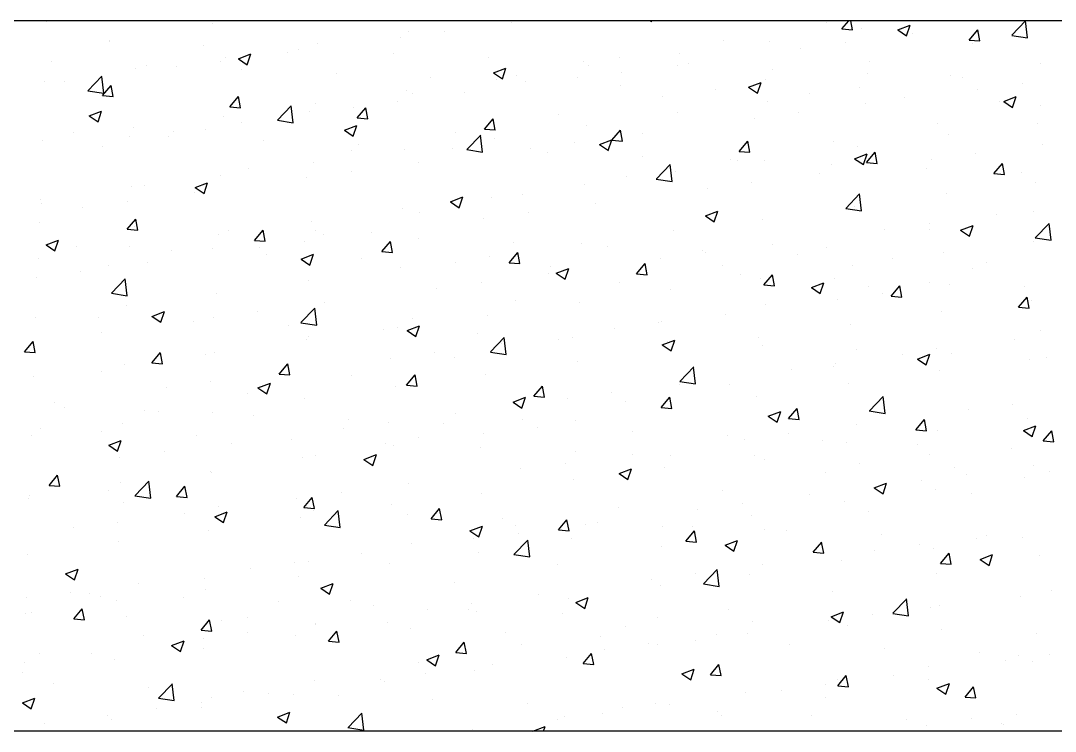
# Model space of a CAD drawing. Header units: millimetres. Extents: x 331487 to 517269, y 198509 to 399936.
# Drawn here: x 444049 to 444632, y 339696 to 340096 of the extents above; entities that cross this region are included whole.
import ezdxf

# ---------------------------------------------------------------- set-up
doc = ezdxf.new("R2010")
doc.units = ezdxf.units.MM
doc.header["$MEASUREMENT"] = 0
doc.layers.add('COLUMN', color=6, linetype='Continuous')

msp = doc.modelspace()

# ---------------------------------------------------------------- linework, layer by layer
at = {"layer": 'COLUMN'}
for p, q in [((448979.83, 340095.96), (420204.35, 340095.96)), ((448984.26, 339695.96), (420604.35, 339695.96))]:
    msp.add_line(p, q, dxfattribs=at)
at = {"layer": 'COLUMN', "color": 2, "linetype": 'Continuous'}
for p, q in [((444064.1, 340095.24), (444064.1, 340095.24)), ((444157.74, 340094.63), (444157.74, 340094.63)), ((444326.05, 340094.84), (444326.05, 340094.84)), ((444404.08, 340095.96), (444404.82, 340095.46)), ((444404.81, 340095.46), (444404.98, 340095.96)), ((444503.52, 340095.02), (444503.52, 340095.02)), ((444512.06, 340091.36), (444515.92, 340095.96)), ((444518.04, 340090.83), (444517.09, 340095.96)), ((444543.56, 340090.81), (444550.56, 340093.49)), ((444548.53, 340087.45), (444550.55, 340093.49)), ((444607.73, 340087.74), (444615.52, 340095.86)), ((444616.59, 340086.32), (444615.48, 340095.82)), ((444268.02, 340089.93), (444268.02, 340089.93)), ((444288.17, 340089.85), (444288.17, 340089.85)), ((444512.06, 340091.36), (444518.04, 340090.83)), ((444523.05, 340091.48), (444523.05, 340091.48)), ((444543.56, 340090.81), (444548.53, 340087.45)), ((444551.86, 340088.59), (444551.86, 340088.59)), ((444583.79, 340085.08), (444588.61, 340090.83)), ((444589.76, 340084.55), (444588.61, 340090.82)), ((444607.69, 340087.7), (444616.59, 340086.32)), ((444099.31, 340084.09), (444099.31, 340084.09)), ((444099.42, 340084.61), (444099.42, 340084.61)), ((444152.69, 340081.84), (444152.69, 340081.84)), ((444216.68, 340082.89), (444216.68, 340082.89)), ((444263.14, 340086.55), (444263.14, 340086.55)), ((444445.2, 340085.01), (444445.2, 340085.01)), ((444471.11, 340083.99), (444471.11, 340083.99)), ((444513.99, 340083.6), (444513.99, 340083.6)), ((444583.79, 340085.08), (444589.76, 340084.56)), ((444585.8, 340083.08), (444585.8, 340083.08)), ((444172.11, 340074.57), (444179.11, 340077.26)), ((444177.08, 340071.21), (444179.11, 340077.26)), ((444199.98, 340078.24), (444199.98, 340078.24)), ((444206.07, 340079.58), (444206.07, 340079.58)), ((444259.45, 340077.33), (444259.45, 340077.33)), ((444420.6, 340077.58), (444420.6, 340077.58)), ((444488.96, 340080.31), (444488.96, 340080.31)), ((444067.01, 340072.92), (444067.01, 340072.92)), ((444120.39, 340070.66), (444120.39, 340070.66)), ((444137.08, 340069.96), (444137.08, 340069.96)), ((444162.11, 340073.25), (444162.11, 340073.25)), ((444164.74, 340075.39), (444164.74, 340075.39)), ((444172.11, 340074.57), (444177.08, 340071.21)), ((444312.84, 340075.07), (444312.84, 340075.07)), ((444366.22, 340072.82), (444366.22, 340072.82)), ((444369.25, 340070.54), (444369.25, 340070.54)), ((444386.88, 340075), (444386.88, 340075)), ((444419.6, 340070.56), (444419.6, 340070.56)), ((444425.8, 340071.99), (444425.8, 340071.99)), ((444527.48, 340073.07), (444527.48, 340073.07)), ((444623.68, 340071.64), (444623.68, 340071.64)), ((444087.37, 340056.53), (444095.16, 340064.65)), ((444096.22, 340055.12), (444095.12, 340064.61)), ((444114.23, 340068.99), (444114.23, 340068.99)), ((444173.77, 340068.4), (444173.77, 340068.4)), ((444227.16, 340066.15), (444227.16, 340066.15)), ((444280.54, 340063.89), (444280.54, 340063.89)), ((444315.82, 340066.56), (444322.82, 340069.25)), ((444315.82, 340066.56), (444320.8, 340063.21)), ((444320.79, 340063.2), (444322.82, 340069.25)), ((444328.57, 340064.99), (444328.57, 340064.99)), ((444387.93, 340067), (444387.93, 340067)), ((444472.98, 340068.3), (444472.98, 340068.3)), ((444526.36, 340066.05), (444526.36, 340066.05)), ((444573.17, 340065.23), (444573.17, 340065.23)), ((444579.75, 340063.79), (444579.75, 340063.79)), ((444062.88, 340061.95), (444062.88, 340061.95)), ((444073.92, 340061.64), (444073.92, 340061.64)), ((444095.58, 340053.79), (444100.4, 340059.53)), ((444101.56, 340053.26), (444100.4, 340059.53)), ((444317.31, 340063.05), (444317.31, 340063.05)), ((444333.92, 340061.64), (444333.92, 340061.64)), ((444362.9, 340063.71), (444362.9, 340063.71)), ((444387.3, 340059.38), (444387.3, 340059.38)), ((444459.53, 340058.55), (444466.54, 340061.24)), ((444459.53, 340058.55), (444464.51, 340055.2)), ((444464.5, 340055.2), (444466.53, 340061.24)), ((444469.16, 340063.05), (444469.16, 340063.05)), ((444521.83, 340058.19), (444521.83, 340058.19)), ((444613.75, 340060.76), (444613.75, 340060.76)), ((444087.33, 340056.49), (444096.22, 340055.12)), ((444095.58, 340053.79), (444101.56, 340053.27)), ((444167.31, 340047.51), (444172.13, 340053.26)), ((444173.28, 340046.99), (444172.12, 340053.25)), ((444266.8, 340056.64), (444266.8, 340056.64)), ((444270.25, 340054.98), (444270.25, 340054.98)), ((444299.74, 340055.39), (444299.74, 340055.39)), ((444410.85, 340053.04), (444410.85, 340053.04)), ((444440.68, 340057.13), (444440.68, 340057.13)), ((444494.07, 340054.87), (444494.07, 340054.87)), ((444547.45, 340052.62), (444547.45, 340052.62)), ((444588.71, 340057.46), (444588.71, 340057.46)), ((444603.25, 340050.54), (444610.25, 340053.23)), ((444608.22, 340047.19), (444610.25, 340053.23)), ((444167.31, 340047.51), (444173.28, 340046.99)), ((444194.09, 340039.98), (444201.88, 340048.1)), ((444202.95, 340038.56), (444201.84, 340048.06)), ((444215.46, 340049.6), (444215.46, 340049.6)), ((444236.83, 340047.11), (444236.83, 340047.11)), ((444239.03, 340041.24), (444243.85, 340046.98)), ((444245.01, 340040.71), (444243.85, 340046.98)), ((444261.87, 340050.41), (444261.87, 340050.41)), ((444469.89, 340050.7), (444469.89, 340050.7)), ((444525.56, 340049.15), (444525.56, 340049.15)), ((444600.83, 340050.36), (444600.83, 340050.36)), ((444603.25, 340050.54), (444608.22, 340047.19)), ((444623.99, 340048.08), (444623.99, 340048.08)), ((444088.09, 340042.32), (444095.09, 340045)), ((444088.09, 340042.32), (444093.06, 340038.96)), ((444093.06, 340038.96), (444095.08, 340045)), ((444163.52, 340042.1), (444163.52, 340042.1)), ((444211.93, 340044.97), (444211.93, 340044.97)), ((444239.03, 340041.24), (444245.01, 340040.72)), ((444310.76, 340034.96), (444315.58, 340040.71)), ((444316.73, 340034.43), (444315.58, 340040.7)), ((444352.53, 340043.03), (444352.53, 340043.03)), ((444419.38, 340044.29), (444419.38, 340044.29)), ((444462.65, 340040.86), (444462.65, 340040.86)), ((444487.68, 340044.16), (444487.68, 340044.16)), ((444113.01, 340035.7), (444113.01, 340035.7)), ((444153.61, 340034.96), (444153.61, 340034.96)), ((444173.68, 340038.8), (444173.68, 340038.8)), ((444194.05, 340039.94), (444202.95, 340038.56)), ((444231.8, 340034.31), (444238.8, 340037)), ((444236.77, 340030.95), (444238.8, 340036.99)), ((444310.76, 340034.96), (444316.74, 340034.44)), ((444368.04, 340037.25), (444368.04, 340037.25)), ((444565.67, 340038.07), (444565.67, 340038.07)), ((444622.47, 340038.35), (444622.47, 340038.35)), ((444079.41, 340033.26), (444079.41, 340033.26)), ((444110.77, 340030.52), (444110.77, 340030.52)), ((444132.79, 340031.01), (444132.79, 340031.01)), ((444135.8, 340033.81), (444135.8, 340033.81)), ((444231.8, 340034.31), (444236.77, 340030.95)), ((444294.21, 340033.02), (444294.21, 340033.02)), ((444300.81, 340023.43), (444308.6, 340031.55)), ((444309.67, 340022.01), (444308.57, 340031.51)), ((444316.1, 340029.76), (444316.1, 340029.76)), ((444375.51, 340026.3), (444382.51, 340028.99)), ((444380.48, 340022.94), (444382.51, 340028.99)), ((444382.48, 340028.69), (444387.31, 340034.43)), ((444388.46, 340028.16), (444387.3, 340034.43)), ((444399.5, 340032.55), (444399.5, 340032.55)), ((444571.96, 340031.95), (444571.96, 340031.95)), ((444061.67, 340028.66), (444061.67, 340028.66)), ((444095.29, 340024.95), (444095.29, 340024.95)), ((444186.18, 340028.75), (444186.18, 340028.75)), ((444235.89, 340023.01), (444235.89, 340023.01)), ((444239.56, 340026.5), (444239.56, 340026.5)), ((444265.59, 340023.35), (444265.59, 340023.35)), ((444292.94, 340024.24), (444292.94, 340024.24)), ((444300.78, 340023.39), (444309.67, 340022.01)), ((444336.59, 340024.27), (444336.59, 340024.27)), ((444361.62, 340027.56), (444361.62, 340027.56)), ((444375.51, 340026.3), (444380.49, 340022.94)), ((444382.48, 340028.69), (444388.46, 340028.17)), ((444454.21, 340022.41), (444459.03, 340028.16)), ((444460.19, 340021.88), (444459.03, 340028.15)), ((444507.36, 340028.06), (444507.36, 340028.06)), ((444520.61, 340024.9), (444520.61, 340024.9)), ((444625.31, 340026.3), (444625.31, 340026.3)), ((444346.32, 340021.98), (444346.32, 340021.98)), ((444399.7, 340019.73), (444399.7, 340019.73)), ((444449.04, 340018.05), (444449.04, 340018.05)), ((444453.09, 340017.47), (444453.09, 340017.47)), ((444454.21, 340022.41), (444460.19, 340021.89)), ((444468.67, 340017.41), (444468.67, 340017.41)), ((444519.22, 340018.29), (444526.23, 340020.98)), ((444519.22, 340018.29), (444524.2, 340014.94)), ((444524.2, 340014.93), (444526.22, 340020.98)), ((444525.94, 340016.14), (444530.76, 340021.88)), ((444531.91, 340015.61), (444530.76, 340021.88)), ((444562.41, 340018.02), (444562.41, 340018.02)), ((444587.44, 340021.32), (444587.44, 340021.32)), ((444177.57, 340013), (444177.57, 340013)), ((444214.24, 340016.31), (444214.24, 340016.31)), ((444273.43, 340015.95), (444273.43, 340015.95)), ((444407.54, 340006.88), (444415.33, 340015)), ((444416.4, 340005.46), (444415.29, 340014.96)), ((444506.47, 340015.22), (444506.47, 340015.22)), ((444525.94, 340016.14), (444531.91, 340015.62)), ((444559.85, 340012.96), (444559.85, 340012.96)), ((444597.66, 340009.86), (444602.48, 340015.61)), ((444603.64, 340009.33), (444602.48, 340015.6)), ((444162.3, 340008.82), (444162.3, 340008.82)), ((444210.53, 340007.67), (444210.53, 340007.67)), ((444235.56, 340010.97), (444235.56, 340010.97)), ((444390.72, 340008.04), (444390.72, 340008.04)), ((444407.5, 340006.84), (444416.4, 340005.46)), ((444418.16, 340011), (444418.16, 340011)), ((444499.25, 340009.7), (444499.25, 340009.7)), ((444597.66, 340009.86), (444603.64, 340009.34)), ((444613.23, 340010.71), (444613.23, 340010.71)), ((444111.79, 340002.41), (444111.79, 340002.41)), ((444119.25, 340002.99), (444119.25, 340002.99)), ((444147.78, 340002.05), (444154.78, 340004.74)), ((444147.78, 340002.05), (444152.75, 339998.7)), ((444152.75, 339998.7), (444154.77, 340004.74)), ((444366.82, 340003.96), (444366.82, 340003.96)), ((444436.34, 340001.42), (444436.34, 340001.42)), ((444461.38, 340004.72), (444461.38, 340004.72)), ((444621.25, 340005.06), (444621.25, 340005.06)), ((444060.45, 339995.37), (444060.45, 339995.37)), ((444109.5, 339994.37), (444109.5, 339994.37)), ((444147.37, 339999.36), (444147.37, 339999.36)), ((444291.49, 339994.05), (444298.49, 339996.73)), ((444291.49, 339994.05), (444296.46, 339990.69)), ((444296.46, 339990.69), (444298.49, 339996.73)), ((444314.88, 339996.47), (444314.88, 339996.47)), ((444332.4, 339998.03), (444332.4, 339998.03)), ((444514.26, 339990.33), (444522.05, 339998.44)), ((444523.12, 339988.91), (444522.01, 339998.41)), ((444570.74, 339998.66), (444570.74, 339998.66)), ((444060.93, 339992.98), (444060.93, 339992.98)), ((444084.46, 339991.07), (444084.46, 339991.07)), ((444264.37, 339990.06), (444264.37, 339990.06)), ((444274.08, 339988.02), (444274.08, 339988.02)), ((444335.32, 339988.12), (444335.32, 339988.12)), ((444373.19, 339993.11), (444373.19, 339993.11)), ((444435.2, 339986.04), (444442.2, 339988.72)), ((444440.17, 339982.68), (444442.2, 339988.72)), ((444514.23, 339990.29), (444523.12, 339988.91)), ((444519.4, 339991.62), (444519.4, 339991.62)), ((444619.86, 339988.41), (444619.86, 339988.41)), ((444059.94, 339982.16), (444059.94, 339982.16)), ((444109.46, 339978.57), (444114.28, 339984.32)), ((444115.43, 339978.04), (444114.27, 339984.31)), ((444213.03, 339983.02), (444213.03, 339983.02)), ((444310.28, 339984.83), (444310.28, 339984.83)), ((444435.2, 339986.04), (444440.18, 339982.68)), ((444467.46, 339984.12), (444467.46, 339984.12)), ((444599.01, 339986.86), (444599.01, 339986.86)), ((444109.46, 339978.57), (444115.43, 339978.05)), ((444113.32, 339979.91), (444113.32, 339979.91)), ((444166.7, 339977.65), (444166.7, 339977.65)), ((444181.18, 339972.29), (444186, 339978.04)), ((444187.16, 339971.77), (444186, 339978.03)), ((444215.76, 339978.01), (444215.76, 339978.01)), ((444247.13, 339976.51), (444247.13, 339976.51)), ((444416.95, 339977.72), (444416.95, 339977.72)), ((444536.1, 339978.58), (444536.1, 339978.58)), ((444561.13, 339981.87), (444561.13, 339981.87)), ((444561.55, 339978.4), (444561.55, 339978.4)), ((444578.92, 339978.03), (444585.92, 339980.72)), ((444578.92, 339978.03), (444583.89, 339974.67)), ((444583.89, 339974.67), (444585.91, 339980.71)), ((444620.99, 339973.77), (444628.78, 339981.89)), ((444629.84, 339972.36), (444628.74, 339981.85)), ((444063.75, 339969.8), (444070.76, 339972.49)), ((444068.72, 339966.45), (444070.75, 339972.49)), ((444161.09, 339975.53), (444161.09, 339975.53)), ((444181.18, 339972.29), (444187.16, 339971.77)), ((444209.25, 339971.53), (444209.25, 339971.53)), ((444220.08, 339975.4), (444220.08, 339975.4)), ((444252.91, 339966.02), (444257.73, 339971.76)), ((444258.88, 339965.49), (444257.73, 339971.76)), ((444273.47, 339973.14), (444273.47, 339973.14)), ((444326.85, 339970.88), (444326.85, 339970.88)), ((444365.6, 339970.67), (444365.6, 339970.67)), ((444620.04, 339971.77), (444620.04, 339971.77)), ((444620.95, 339973.73), (444629.84, 339972.36)), ((444063.75, 339969.8), (444068.73, 339966.45)), ((444081.02, 339968.73), (444081.02, 339968.73)), ((444110.58, 339969.12), (444110.58, 339969.12)), ((444134.4, 339966.47), (444134.4, 339966.47)), ((444157.44, 339968), (444157.44, 339968)), ((444184.22, 339968.23), (444184.22, 339968.23)), ((444252.91, 339966.02), (444258.88, 339965.5)), ((444324.63, 339959.74), (444329.45, 339965.49)), ((444330.61, 339959.22), (444329.45, 339965.48)), ((444380.23, 339968.63), (444380.23, 339968.63)), ((444433.61, 339966.37), (444433.61, 339966.37)), ((444435.07, 339965.28), (444435.07, 339965.28)), ((444472.94, 339970.26), (444472.94, 339970.26)), ((444503.23, 339968.39), (444503.23, 339968.39)), ((444569.52, 339965.37), (444569.52, 339965.37)), ((444059.23, 339962.08), (444059.23, 339962.08)), ((444121.06, 339959.92), (444121.06, 339959.92)), ((444187.79, 339964.22), (444187.79, 339964.22)), ((444207.47, 339961.79), (444214.47, 339964.48)), ((444207.47, 339961.79), (444212.44, 339958.44)), ((444212.44, 339958.44), (444214.47, 339964.48)), ((444241.17, 339961.96), (444241.17, 339961.96)), ((444294.55, 339959.71), (444294.55, 339959.71)), ((444313.67, 339963.18), (444313.67, 339963.18)), ((444324.63, 339959.74), (444330.61, 339959.22)), ((444396.36, 339953.47), (444401.18, 339959.21)), ((444402.33, 339952.94), (444401.18, 339959.21)), ((444410.04, 339961.98), (444410.04, 339961.98)), ((444487, 339964.12), (444487, 339964.12)), ((444540.38, 339961.86), (444540.38, 339961.86)), ((444593.76, 339959.61), (444593.76, 339959.61)), ((444083.19, 339954.93), (444083.19, 339954.93)), ((444099.12, 339957.99), (444099.12, 339957.99)), ((444263.15, 339956.77), (444263.15, 339956.77)), ((444346.88, 339953.67), (444346.88, 339953.67)), ((444347.93, 339957.45), (444347.93, 339957.45)), ((444351.18, 339953.78), (444358.18, 339956.47)), ((444351.18, 339953.78), (444356.15, 339950.43)), ((444356.15, 339950.43), (444358.18, 339956.47)), ((444396.36, 339953.47), (444402.34, 339952.95)), ((444401.32, 339955.2), (444401.32, 339955.2)), ((444444.91, 339958.38), (444444.91, 339958.38)), ((444518.18, 339958.33), (444518.18, 339958.33)), ((444585.51, 339956.45), (444585.51, 339956.45)), ((444058.16, 339951.63), (444058.16, 339951.63)), ((444100.62, 339942.57), (444108.41, 339950.69)), ((444109.48, 339941.15), (444108.38, 339950.65)), ((444211.81, 339949.73), (444211.81, 339949.73)), ((444309.01, 339948.68), (444309.01, 339948.68)), ((444386.59, 339948.37), (444386.59, 339948.37)), ((444454.7, 339952.94), (444454.7, 339952.94)), ((444466.24, 339950.83), (444466.24, 339950.83)), ((444468.09, 339947.19), (444472.91, 339952.94)), ((444468.09, 339947.19), (444474.06, 339946.67)), ((444474.06, 339946.67), (444472.9, 339952.93)), ((444494.89, 339945.78), (444501.89, 339948.46)), ((444499.86, 339942.42), (444501.89, 339948.46)), ((444508.08, 339950.69), (444508.08, 339950.69)), ((444561.46, 339948.43), (444561.46, 339948.43)), ((444572.7, 339947.42), (444572.7, 339947.42)), ((444100.59, 339942.53), (444109.48, 339941.15)), ((444159.87, 339942.24), (444159.87, 339942.24)), ((444283.97, 339945.39), (444283.97, 339945.39)), ((444415.73, 339944.43), (444415.73, 339944.43)), ((444494.89, 339945.78), (444499.87, 339942.42)), ((444527.19, 339946.44), (444527.19, 339946.44)), ((444534.83, 339942.43), (444534.83, 339942.43)), ((444539.81, 339940.92), (444544.63, 339946.66)), ((444545.79, 339940.39), (444544.63, 339946.66)), ((444614.85, 339946.18), (444614.85, 339946.18)), ((444109.36, 339935.83), (444109.36, 339935.83)), ((444220.82, 339937.07), (444220.82, 339937.07)), ((444328.27, 339938.36), (444328.27, 339938.36)), ((444364.39, 339937.39), (444364.39, 339937.39)), ((444468.87, 339936.43), (444468.87, 339936.43)), ((444509.79, 339939.14), (444509.79, 339939.14)), ((444539.81, 339940.92), (444545.79, 339940.4)), ((444611.54, 339934.64), (444616.36, 339940.39)), ((444617.51, 339934.11), (444616.36, 339940.38)), ((444618.82, 339938.48), (444618.82, 339938.48)), ((444123.44, 339929.54), (444130.45, 339932.23)), ((444128.42, 339926.18), (444130.44, 339932.23)), ((444182.95, 339932.08), (444182.95, 339932.08)), ((444207.35, 339926.02), (444215.14, 339934.14)), ((444216.2, 339924.6), (444215.1, 339934.1)), ((444312.45, 339929.89), (444312.45, 339929.89)), ((444446.64, 339930.82), (444446.64, 339930.82)), ((444568.31, 339932.08), (444568.31, 339932.08)), ((444611.54, 339934.64), (444617.51, 339934.12)), ((444058.02, 339928.79), (444058.02, 339928.79)), ((444093.42, 339929.08), (444093.42, 339929.08)), ((444123.45, 339929.54), (444128.42, 339926.18)), ((444146.81, 339926.82), (444146.81, 339926.82)), ((444157.91, 339928.79), (444157.91, 339928.79)), ((444200.19, 339924.57), (444200.19, 339924.57)), ((444207.31, 339925.98), (444216.21, 339924.6)), ((444267.16, 339921.53), (444274.16, 339924.22)), ((444269.95, 339928.35), (444269.95, 339928.35)), ((444272.13, 339918.17), (444274.16, 339924.22)), ((444408.76, 339925.84), (444408.76, 339925.84)), ((444410.55, 339926.42), (444410.55, 339926.42)), ((444516.97, 339925.04), (444516.97, 339925.04)), ((444094.76, 339920.47), (444094.76, 339920.47)), ((444211.63, 339918.34), (444211.63, 339918.34)), ((444253.57, 339922.31), (444253.57, 339922.31)), ((444261.94, 339923.49), (444261.94, 339923.49)), ((444267.16, 339921.53), (444272.13, 339918.18)), ((444306.95, 339920.05), (444306.95, 339920.05)), ((444383.73, 339922.54), (444383.73, 339922.54)), ((444623.7, 339921.45), (444623.7, 339921.45)), ((444051.6, 339909.63), (444056.43, 339915.37)), ((444057.58, 339909.1), (444056.42, 339915.37)), ((444056.88, 339915.49), (444056.88, 339915.49)), ((444210.6, 339916.44), (444210.6, 339916.44)), ((444314.07, 339909.47), (444321.86, 339917.58)), ((444320.57, 339914.23), (444320.57, 339914.23)), ((444322.93, 339908.05), (444321.82, 339917.55)), ((444352.23, 339916.4), (444352.23, 339916.4)), ((444360.34, 339917.8), (444360.34, 339917.8)), ((444410.87, 339913.52), (444417.87, 339916.21)), ((444410.87, 339913.52), (444415.85, 339910.17)), ((444413.72, 339915.54), (444413.72, 339915.54)), ((444415.84, 339910.17), (444417.87, 339916.21)), ((444465.03, 339917.54), (444465.03, 339917.54)), ((444467.1, 339913.29), (444467.1, 339913.29)), ((444609.55, 339916.29), (444609.55, 339916.29)), ((444051.6, 339909.63), (444057.58, 339909.1)), ((444123.33, 339903.35), (444128.15, 339909.1)), ((444129.31, 339902.82), (444128.15, 339909.09)), ((444153.31, 339908.33), (444153.31, 339908.33)), ((444158.66, 339908.95), (444158.66, 339908.95)), ((444282.7, 339909.24), (444282.7, 339909.24)), ((444314.04, 339909.43), (444322.93, 339908.05)), ((444414.52, 339911.14), (444414.52, 339911.14)), ((444520.48, 339911.03), (444520.48, 339911.03)), ((444546.39, 339907.98), (444546.39, 339907.98)), ((444554.58, 339905.51), (444561.59, 339908.2)), ((444559.55, 339902.16), (444561.58, 339908.2)), ((444565.38, 339911.44), (444565.38, 339911.44)), ((444573.87, 339908.78), (444573.87, 339908.78)), ((444627.25, 339906.52), (444627.25, 339906.52)), ((444108.15, 339902.55), (444108.15, 339902.55)), ((444123.33, 339903.35), (444129.31, 339902.83)), ((444195.06, 339897.08), (444199.88, 339902.82)), ((444201.03, 339896.55), (444199.88, 339902.82)), ((444257.67, 339905.94), (444257.67, 339905.94)), ((444293.91, 339906.39), (444293.91, 339906.39)), ((444363.17, 339904.1), (444363.17, 339904.1)), ((444420.8, 339892.91), (444428.59, 339901.03)), ((444429.65, 339891.5), (444428.55, 339900.99)), ((444507.06, 339901.43), (444507.06, 339901.43)), ((444508.52, 339902.99), (444508.52, 339902.99)), ((444554.58, 339905.51), (444559.56, 339902.16)), ((444617.6, 339905.19), (444617.6, 339905.19)), ((444056.8, 339895.5), (444056.8, 339895.5)), ((444095, 339898.32), (444095, 339898.32)), ((444194.51, 339897.63), (444194.51, 339897.63)), ((444195.06, 339897.08), (444201.03, 339896.55)), ((444235.59, 339896.38), (444235.59, 339896.38)), ((444266.78, 339890.8), (444271.6, 339896.55)), ((444272.76, 339890.27), (444271.6, 339896.54)), ((444311.23, 339896.6), (444311.23, 339896.6)), ((444483.48, 339899.7), (444483.48, 339899.7)), ((444567.09, 339898.79), (444567.09, 339898.79)), ((444131.61, 339889.35), (444131.61, 339889.35)), ((444156.64, 339892.64), (444156.64, 339892.64)), ((444183.14, 339889.28), (444190.14, 339891.97)), ((444183.14, 339889.28), (444188.11, 339885.92)), ((444188.11, 339885.92), (444190.13, 339891.96)), ((444260.72, 339890.2), (444260.72, 339890.2)), ((444266.78, 339890.8), (444272.76, 339890.28)), ((444338.51, 339884.53), (444343.33, 339890.27)), ((444344.48, 339884), (444343.33, 339890.26)), ((444420.33, 339891.38), (444420.33, 339891.38)), ((444420.76, 339892.88), (444429.65, 339891.5)), ((444448.74, 339891.42), (444448.74, 339891.42)), ((444515.75, 339891.75), (444515.75, 339891.75)), ((444177.28, 339886.37), (444177.28, 339886.37)), ((444209.38, 339883.16), (444209.38, 339883.16)), ((444326.85, 339881.27), (444333.85, 339883.96)), ((444331.82, 339877.91), (444333.85, 339883.96)), ((444338.51, 339884.53), (444344.49, 339884)), ((444357.42, 339883.1), (444357.42, 339883.1)), ((444382.46, 339886.4), (444382.46, 339886.4)), ((444410.23, 339878.25), (444415.06, 339884)), ((444416.21, 339877.72), (444415.05, 339883.99)), ((444463.81, 339884.25), (444463.81, 339884.25)), ((444527.52, 339876.36), (444535.31, 339884.48)), ((444536.38, 339874.94), (444535.27, 339884.44)), ((444068.45, 339881.03), (444068.45, 339881.03)), ((444073.95, 339877.98), (444073.95, 339877.98)), ((444326.85, 339881.27), (444331.82, 339877.91)), ((444390.42, 339881.41), (444390.42, 339881.41)), ((444410.23, 339878.25), (444416.21, 339877.73)), ((444413.3, 339877.85), (444413.3, 339877.85)), ((444481.96, 339871.97), (444486.78, 339877.72)), ((444487.94, 339871.45), (444486.78, 339877.71)), ((444608.27, 339880.15), (444608.27, 339880.15)), ((444118.96, 339876.36), (444118.96, 339876.36)), ((444127.33, 339875.72), (444127.33, 339875.72)), ((444157.44, 339875.66), (444157.44, 339875.66)), ((444180.72, 339873.47), (444180.72, 339873.47)), ((444294.27, 339874.78), (444294.27, 339874.78)), ((444470.56, 339873.26), (444477.56, 339875.95)), ((444470.56, 339873.26), (444475.54, 339869.91)), ((444475.53, 339869.9), (444477.56, 339875.95)), ((444481.96, 339871.97), (444487.94, 339871.45)), ((444527.48, 339876.32), (444536.38, 339874.94)), ((444553.69, 339865.7), (444558.51, 339871.44)), ((444559.66, 339865.17), (444558.51, 339871.44)), ((444583.24, 339876.85), (444583.24, 339876.85)), ((444616.39, 339871.9), (444616.39, 339871.9)), ((444060.64, 339866.35), (444060.64, 339866.35)), ((444106.93, 339869.26), (444106.93, 339869.26)), ((444231.36, 339866.5), (444231.36, 339866.5)), ((444234.1, 339871.21), (444234.1, 339871.21)), ((444256.39, 339869.8), (444256.39, 339869.8)), ((444287.48, 339868.95), (444287.48, 339868.95)), ((444332.1, 339871.4), (444332.1, 339871.4)), ((444340.86, 339866.7), (444340.86, 339866.7)), ((444361.96, 339870.81), (444361.96, 339870.81)), ((444520.09, 339868.54), (444520.09, 339868.54)), ((444553.69, 339865.7), (444559.66, 339865.18)), ((444614.27, 339865.25), (444621.28, 339867.94)), ((444619.25, 339861.9), (444621.27, 339867.94)), ((444055.59, 339862.21), (444055.59, 339862.21)), ((444095.04, 339864.54), (444095.04, 339864.54)), ((444148.42, 339862.29), (444148.42, 339862.29)), ((444201.8, 339860.03), (444201.8, 339860.03)), ((444273.79, 339861.39), (444273.79, 339861.39)), ((444310.02, 339863.31), (444310.02, 339863.31)), ((444394.24, 339864.44), (444394.24, 339864.44)), ((444447.63, 339862.19), (444447.63, 339862.19)), ((444457.18, 339860.25), (444457.18, 339860.25)), ((444482.21, 339863.55), (444482.21, 339863.55)), ((444501.01, 339859.93), (444501.01, 339859.93)), ((444565.88, 339865.5), (444565.88, 339865.5)), ((444614.27, 339865.25), (444619.25, 339861.9)), ((444619.57, 339861.78), (444619.57, 339861.78)), ((444625.41, 339859.42), (444630.23, 339865.17)), ((444631.39, 339858.9), (444630.23, 339865.16)), ((444099.11, 339857.02), (444106.12, 339859.71)), ((444099.11, 339857.02), (444104.09, 339853.67)), ((444104.08, 339853.67), (444106.11, 339859.71)), ((444168.21, 339858.19), (444168.21, 339858.19)), ((444255.18, 339857.78), (444255.18, 339857.78)), ((444259.51, 339856.91), (444259.51, 339856.91)), ((444308.57, 339855.52), (444308.57, 339855.52)), ((444514.53, 339858.46), (444514.53, 339858.46)), ((444554.39, 339857.68), (444554.39, 339857.68)), ((444607.77, 339855.42), (444607.77, 339855.42)), ((444625.41, 339859.42), (444631.39, 339858.9)), ((444105.3, 339849.91), (444105.3, 339849.91)), ((444130.33, 339853.2), (444130.33, 339853.2)), ((444208.16, 339849.87), (444208.16, 339849.87)), ((444215.47, 339851.38), (444215.47, 339851.38)), ((444242.83, 339849.02), (444249.83, 339851.7)), ((444242.83, 339849.02), (444247.8, 339845.66)), ((444247.8, 339845.66), (444249.82, 339851.7)), ((444361.95, 339853.27), (444361.95, 339853.27)), ((444394.02, 339851.94), (444394.02, 339851.94)), ((444415.33, 339851.01), (444415.33, 339851.01)), ((444462.59, 339850.96), (444462.59, 339850.96)), ((444468.71, 339848.76), (444468.71, 339848.76)), ((444561.25, 339851.77), (444561.25, 339851.77)), ((444156.22, 339842.37), (444156.22, 339842.37)), ((444331.12, 339843.66), (444331.12, 339843.66)), ((444356.15, 339846.95), (444356.15, 339846.95)), ((444386.54, 339841.01), (444393.54, 339843.69)), ((444391.51, 339837.65), (444393.54, 339843.69)), ((444412.08, 339844.56), (444412.08, 339844.56)), ((444522.09, 339846.5), (444522.09, 339846.5)), ((444575.48, 339844.24), (444575.48, 339844.24)), ((444619.84, 339845.69), (444619.84, 339845.69)), ((444065.48, 339834.41), (444070.3, 339840.15)), ((444071.45, 339833.88), (444070.3, 339840.15)), ((444113.88, 339828.61), (444121.67, 339836.72)), ((444122.74, 339827.19), (444121.63, 339836.69)), ((444157.15, 339841.37), (444157.15, 339841.37)), ((444360.74, 339837.52), (444360.74, 339837.52)), ((444386.54, 339841.01), (444391.51, 339837.65)), ((444502.93, 339841.76), (444502.93, 339841.76)), ((444556.93, 339837.41), (444556.93, 339837.41)), ((444581.97, 339840.71), (444581.97, 339840.71)), ((444615.17, 339838.61), (444615.17, 339838.61)), ((444628.86, 339841.99), (444628.86, 339841.99)), ((444065.48, 339834.41), (444071.46, 339833.88)), ((444098.83, 339831.36), (444098.83, 339831.36)), ((444105.71, 339835.97), (444105.71, 339835.97)), ((444137.21, 339828.13), (444142.03, 339833.88)), ((444143.18, 339827.6), (444142.02, 339833.87)), ((444267.96, 339835.34), (444267.96, 339835.34)), ((444444.61, 339831.75), (444444.61, 339831.75)), ((444530.25, 339833), (444537.25, 339835.69)), ((444530.25, 339833), (444535.23, 339829.64)), ((444535.22, 339829.64), (444537.25, 339835.68)), ((444564.66, 339832.21), (444564.66, 339832.21)), ((444054.06, 339827.15), (444054.06, 339827.15)), ((444054.37, 339828.93), (444054.37, 339828.93)), ((444107.44, 339824.89), (444107.44, 339824.89)), ((444113.85, 339828.57), (444122.74, 339827.19)), ((444137.21, 339828.13), (444143.18, 339827.61)), ((444205.05, 339827.06), (444205.05, 339827.06)), ((444208.93, 339821.86), (444213.75, 339827.6)), ((444214.91, 339821.33), (444213.75, 339827.6)), ((444230.09, 339830.36), (444230.09, 339830.36)), ((444308.8, 339830.02), (444308.8, 339830.02)), ((444493.78, 339829.1), (444493.78, 339829.1)), ((444513.32, 339825.17), (444513.32, 339825.17)), ((444585.21, 339829.82), (444585.21, 339829.82)), ((444158.8, 339816.76), (444165.81, 339819.45)), ((444160.82, 339822.63), (444160.82, 339822.63)), ((444163.77, 339813.41), (444165.8, 339819.45)), ((444208.93, 339821.86), (444214.91, 339821.33)), ((444214.2, 339820.38), (444214.2, 339820.38)), ((444220.61, 339812.05), (444228.4, 339820.17)), ((444229.46, 339810.64), (444228.36, 339820.13)), ((444258.29, 339823.62), (444258.29, 339823.62)), ((444280.66, 339815.58), (444285.48, 339821.33)), ((444286.63, 339815.05), (444285.48, 339821.32)), ((444386.29, 339821.74), (444386.29, 339821.74)), ((444430.87, 339820.81), (444430.87, 339820.81)), ((444455.9, 339824.11), (444455.9, 339824.11)), ((444526.89, 339819.81), (444526.89, 339819.81)), ((444104.03, 339813.76), (444104.03, 339813.76)), ((444141.9, 339818.75), (444141.9, 339818.75)), ((444158.8, 339816.76), (444163.78, 339813.41)), ((444206.95, 339816.58), (444206.95, 339816.58)), ((444267.59, 339818.12), (444267.59, 339818.12)), ((444280.66, 339815.58), (444286.63, 339815.06)), ((444320.97, 339815.87), (444320.97, 339815.87)), ((444352.38, 339809.31), (444357.2, 339815.05)), ((444358.36, 339808.78), (444357.2, 339815.05)), ((444374.35, 339813.61), (444374.35, 339813.61)), ((444461.38, 339817.67), (444461.38, 339817.67)), ((444078.99, 339810.47), (444078.99, 339810.47)), ((444155.01, 339809.08), (444155.01, 339809.08)), ((444220.57, 339812.02), (444229.46, 339810.64)), ((444302.52, 339808.75), (444309.52, 339811.44)), ((444302.52, 339808.75), (444307.49, 339805.4)), ((444307.49, 339805.4), (444309.52, 339811.44)), ((444327.98, 339811.73), (444327.98, 339811.73)), ((444329.84, 339807.51), (444329.84, 339807.51)), ((444352.38, 339809.31), (444358.36, 339808.78)), ((444367.72, 339812.5), (444367.72, 339812.5)), ((444410.87, 339811.27), (444410.87, 339811.27)), ((444424.11, 339803.03), (444428.93, 339808.78)), ((444427.73, 339811.36), (444427.73, 339811.36)), ((444430.08, 339802.5), (444428.93, 339808.77)), ((444468.57, 339809.8), (444468.57, 339809.8)), ((444481.11, 339809.1), (444481.11, 339809.1)), ((444104.5, 339802.68), (444104.5, 339802.68)), ((444269.66, 339801.72), (444269.66, 339801.72)), ((444304.81, 339804.22), (444304.81, 339804.22)), ((444327.33, 339795.5), (444335.12, 339803.62)), ((444336.19, 339794.08), (444335.08, 339803.58)), ((444359.52, 339804.23), (444359.52, 339804.23)), ((444424.11, 339803.03), (444430.09, 339802.51)), ((444446.23, 339800.75), (444453.23, 339803.43)), ((444451.2, 339797.39), (444453.23, 339803.43)), ((444495.84, 339796.76), (444500.66, 339802.5)), ((444501.81, 339796.23), (444500.65, 339802.49)), ((444534.5, 339806.85), (444534.5, 339806.85)), ((444587.88, 339804.59), (444587.88, 339804.59)), ((444593.53, 339806.25), (444593.53, 339806.25)), ((444613.96, 339805.32), (444613.96, 339805.32)), ((444241.65, 339795.9), (444241.65, 339795.9)), ((444307.59, 339796.73), (444307.59, 339796.73)), ((444410.26, 339799.79), (444410.26, 339799.79)), ((444446.23, 339800.75), (444451.2, 339797.39)), ((444495.84, 339796.76), (444501.81, 339796.23)), ((444530.63, 339797.97), (444530.63, 339797.97)), ((444555.66, 339801.26), (444555.66, 339801.26)), ((444563.44, 339798.92), (444563.44, 339798.92)), ((444567.56, 339790.48), (444572.38, 339796.23)), ((444573.54, 339789.95), (444572.38, 339796.22)), ((444053.15, 339795.64), (444053.15, 339795.64)), ((444203.78, 339790.92), (444203.78, 339790.92)), ((444211.34, 339791.71), (444211.34, 339791.71)), ((444257.07, 339790.33), (444257.07, 339790.33)), ((444327.29, 339795.46), (444336.19, 339794.08)), ((444512.1, 339791.88), (444512.1, 339791.88)), ((444567.56, 339790.48), (444573.54, 339789.96)), ((444589.94, 339792.74), (444596.94, 339795.42)), ((444589.94, 339792.74), (444594.92, 339789.38)), ((444594.91, 339789.38), (444596.94, 339795.42)), ((444623.4, 339794.82), (444623.4, 339794.82)), ((444074.78, 339784.51), (444081.78, 339787.2)), ((444074.78, 339784.51), (444079.76, 339781.15)), ((444079.75, 339781.15), (444081.78, 339787.2)), ((444178.75, 339787.62), (444178.75, 339787.62)), ((444351.94, 339789.78), (444351.94, 339789.78)), ((444429.6, 339784.67), (444429.6, 339784.67)), ((444434.05, 339778.95), (444441.84, 339787.07)), ((444442.91, 339777.53), (444441.81, 339787.03)), ((444460.16, 339784.38), (444460.16, 339784.38)), ((444467.47, 339789.65), (444467.47, 339789.65)), ((444565.08, 339784.81), (444565.08, 339784.81)), ((444115.59, 339779.31), (444115.59, 339779.31)), ((444153.02, 339781.7), (444153.02, 339781.7)), ((444205.73, 339783.29), (444205.73, 339783.29)), ((444218.49, 339776.5), (444225.5, 339779.19)), ((444223.47, 339773.14), (444225.49, 339779.19)), ((444293.62, 339779.77), (444293.62, 339779.77)), ((444404.56, 339781.37), (444404.56, 339781.37)), ((444434.02, 339778.91), (444442.91, 339777.53)), ((444077.72, 339774.32), (444077.72, 339774.32)), ((444087.97, 339773.79), (444087.97, 339773.79)), ((444153.79, 339775.79), (444153.79, 339775.79)), ((444218.49, 339776.5), (444223.47, 339773.15)), ((444341.41, 339773.06), (444341.41, 339773.06)), ((444409.65, 339777.98), (444409.65, 339777.98)), ((444506.77, 339774.8), (444506.77, 339774.8)), ((444630.38, 339775.12), (444630.38, 339775.12)), ((444052.68, 339771.02), (444052.68, 339771.02)), ((444094.7, 339771.69), (444094.7, 339771.69)), ((444103.28, 339769.39), (444103.28, 339769.39)), ((444141.35, 339771.54), (444141.35, 339771.54)), ((444194.73, 339769.28), (444194.73, 339769.28)), ((444235.3, 339769.75), (444235.3, 339769.75)), ((444248.11, 339767.02), (444248.11, 339767.02)), ((444303.54, 339768.07), (444303.54, 339768.07)), ((444358.31, 339770.94), (444358.31, 339770.94)), ((444362.21, 339768.49), (444369.21, 339771.18)), ((444362.21, 339768.49), (444367.18, 339765.14)), ((444367.18, 339765.14), (444369.21, 339771.18)), ((444540.78, 339762.4), (444548.57, 339770.52)), ((444549.64, 339760.98), (444548.53, 339770.48)), ((444567.23, 339766.81), (444567.23, 339766.81)), ((444612.74, 339772.03), (444612.74, 339772.03)), ((444051.94, 339762.35), (444051.94, 339762.35)), ((444055.67, 339762.61), (444055.67, 339762.61)), ((444079.35, 339759.19), (444084.18, 339764.93)), ((444085.33, 339758.66), (444084.17, 339764.93)), ((444278.5, 339764.78), (444278.5, 339764.78)), ((444301.49, 339764.77), (444301.49, 339764.77)), ((444306.37, 339763.44), (444306.37, 339763.44)), ((444354.88, 339762.51), (444354.88, 339762.51)), ((444448.45, 339764.79), (444448.45, 339764.79)), ((444505.92, 339760.48), (444512.92, 339763.17)), ((444510.89, 339757.13), (444512.92, 339763.17)), ((444529.35, 339761.82), (444529.35, 339761.82)), ((444540.74, 339762.36), (444549.64, 339760.98)), ((444562.23, 339765.63), (444562.23, 339765.63)), ((444079.35, 339759.19), (444085.33, 339758.66)), ((444109.05, 339760.36), (444109.05, 339760.36)), ((444151.08, 339752.91), (444155.9, 339758.66)), ((444157.06, 339752.38), (444155.9, 339758.65)), ((444162.43, 339758.1), (444162.43, 339758.1)), ((444176.98, 339759.74), (444176.98, 339759.74)), ((444215.35, 339756.46), (444215.35, 339756.46)), ((444215.81, 339755.85), (444215.81, 339755.85)), ((444255.86, 339757.04), (444255.86, 339757.04)), ((444408.26, 339760.26), (444408.26, 339760.26)), ((444461.64, 339758), (444461.64, 339758)), ((444504.32, 339758.53), (444504.32, 339758.53)), ((444505.92, 339760.48), (444510.9, 339757.13)), ((444510.89, 339758.59), (444510.89, 339758.59)), ((444515.02, 339755.75), (444515.02, 339755.75)), ((444118.66, 339749.73), (444118.66, 339749.73)), ((444151.08, 339752.91), (444157.06, 339752.39)), ((444177.47, 339751.48), (444177.47, 339751.48)), ((444204.52, 339750), (444204.52, 339750)), ((444222.81, 339746.64), (444227.63, 339752.38)), ((444228.78, 339746.11), (444227.63, 339752.38)), ((444269.2, 339753.59), (444269.2, 339753.59)), ((444322.58, 339751.34), (444322.58, 339751.34)), ((444375.96, 339749.08), (444375.96, 339749.08)), ((444390.13, 339754.78), (444390.13, 339754.78)), ((444441.16, 339750.21), (444441.16, 339750.21)), ((444458.95, 339751.09), (444458.95, 339751.09)), ((444568.41, 339753.49), (444568.41, 339753.49)), ((444621.79, 339751.24), (444621.79, 339751.24)), ((444134.47, 339744.25), (444141.47, 339746.94)), ((444134.47, 339744.25), (444139.45, 339740.89)), ((444139.44, 339740.89), (444141.47, 339746.93)), ((444152.44, 339748.18), (444152.44, 339748.18)), ((444222.81, 339746.64), (444228.78, 339746.11)), ((444294.53, 339740.36), (444299.35, 339746.11)), ((444300.51, 339739.83), (444299.35, 339746.1)), ((444331.81, 339744.77), (444331.81, 339744.77)), ((444403.29, 339745.23), (444403.29, 339745.23)), ((444408.44, 339744.69), (444408.44, 339744.69)), ((444429.34, 339746.83), (444429.34, 339746.83)), ((444482.73, 339744.57), (444482.73, 339744.57)), ((444060.34, 339739.72), (444060.34, 339739.72)), ((444089.28, 339739.86), (444089.28, 339739.86)), ((444152.58, 339742.5), (444152.58, 339742.5)), ((444278.19, 339736.24), (444285.19, 339738.93)), ((444283.16, 339732.88), (444285.18, 339738.93)), ((444294.53, 339740.36), (444300.51, 339739.84)), ((444357.09, 339737.65), (444357.09, 339737.65)), ((444366.26, 339734.09), (444371.08, 339739.83)), ((444372.23, 339733.56), (444371.08, 339739.83)), ((444378.26, 339741.93), (444378.26, 339741.93)), ((444536.11, 339742.31), (444536.11, 339742.31)), ((444589.49, 339740.06), (444589.49, 339740.06)), ((444611.52, 339738.74), (444611.52, 339738.74)), ((444629.11, 339738.98), (444629.11, 339738.98)), ((444051.41, 339734.88), (444051.41, 339734.88)), ((444102.07, 339736.1), (444102.07, 339736.1)), ((444273.49, 339734.76), (444273.49, 339734.76)), ((444278.19, 339736.24), (444283.16, 339732.88)), ((444315.1, 339733.62), (444315.1, 339733.62)), ((444366.26, 339734.09), (444372.24, 339733.56)), ((444437.98, 339727.81), (444442.81, 339733.56)), ((444443.96, 339727.28), (444442.8, 339733.55)), ((444561.01, 339732.34), (444561.01, 339732.34)), ((444604.07, 339735.68), (444604.07, 339735.68)), ((444619.27, 339735.16), (444619.27, 339735.16)), ((444050.72, 339729.06), (444050.72, 339729.06)), ((444277.23, 339728.63), (444277.23, 339728.63)), ((444305.15, 339730.15), (444305.15, 339730.15)), ((444421.9, 339728.23), (444428.9, 339730.92)), ((444421.9, 339728.23), (444426.87, 339724.88)), ((444426.87, 339724.87), (444428.9, 339730.92)), ((444437.98, 339727.81), (444443.96, 339727.29)), ((444509.71, 339721.54), (444514.53, 339727.28)), ((444515.69, 339721.01), (444514.53, 339727.28)), ((444540.92, 339727.37), (444540.92, 339727.37)), ((444068.07, 339722.96), (444068.07, 339722.96)), ((444121.45, 339720.7), (444121.45, 339720.7)), ((444127.14, 339714.64), (444134.93, 339722.76)), ((444136, 339713.22), (444134.89, 339722.72)), ((444215.17, 339724.75), (444215.17, 339724.75)), ((444252.19, 339725.33), (444252.19, 339725.33)), ((444254.64, 339723.75), (444254.64, 339723.75)), ((444503.05, 339722.38), (444503.05, 339722.38)), ((444509.67, 339725.3), (444509.67, 339725.3)), ((444509.71, 339721.54), (444515.69, 339721.01)), ((444560.96, 339725.15), (444560.96, 339725.15)), ((444565.61, 339720.22), (444572.61, 339722.91)), ((444565.61, 339720.22), (444570.59, 339716.87)), ((444570.58, 339716.87), (444572.61, 339722.91)), ((444581.44, 339715.26), (444586.26, 339721.01)), ((444587.41, 339714.73), (444586.26, 339721)), ((444050.45, 339711.99), (444057.45, 339714.68)), ((444055.42, 339708.64), (444057.45, 339714.68)), ((444127.1, 339714.6), (444136, 339713.22)), ((444156.85, 339714.74), (444156.85, 339714.74)), ((444174.83, 339718.45), (444174.83, 339718.45)), ((444189.04, 339717.02), (444189.04, 339717.02)), ((444203.3, 339716.71), (444203.3, 339716.71)), ((444228.22, 339716.19), (444228.22, 339716.19)), ((444457.73, 339717.8), (444457.73, 339717.8)), ((444478.01, 339719.09), (444478.01, 339719.09)), ((444502.64, 339715.13), (444502.64, 339715.13)), ((444581.44, 339715.26), (444587.41, 339714.74)), ((444050.45, 339711.99), (444055.42, 339708.64)), ((444126.13, 339708.74), (444126.13, 339708.74)), ((444151.17, 339712.03), (444151.17, 339712.03)), ((444151.36, 339709.21), (444151.36, 339709.21)), ((444281.6, 339713.94), (444281.6, 339713.94)), ((444334.98, 339711.68), (444334.98, 339711.68)), ((444388.36, 339709.43), (444388.36, 339709.43)), ((444407.22, 339711.4), (444407.22, 339711.4)), ((444414.86, 339710.77), (444414.86, 339710.77)), ((444098.54, 339704.73), (444098.54, 339704.73)), ((444100.85, 339702.81), (444100.85, 339702.81)), ((444194.16, 339703.99), (444201.17, 339706.67)), ((444194.16, 339703.99), (444199.14, 339700.63)), ((444199.13, 339700.63), (444201.16, 339706.67)), ((444233.86, 339698.09), (444241.65, 339706.21)), ((444242.72, 339696.67), (444241.62, 339706.17)), ((444351.95, 339702.49), (444351.95, 339702.49)), ((444355.88, 339704.36), (444355.88, 339704.36)), ((444376.98, 339705.79), (444376.98, 339705.79)), ((444441.75, 339707.17), (444441.75, 339707.17)), ((444444.32, 339705.12), (444444.32, 339705.12)), ((444495.13, 339704.92), (444495.13, 339704.92)), ((444548.51, 339702.66), (444548.51, 339702.66)), ((444584.92, 339703.19), (444584.92, 339703.19)), ((444610.31, 339705.45), (444610.31, 339705.45)), ((444062.98, 339700.42), (444062.98, 339700.42)), ((444233.83, 339698.05), (444242.72, 339696.67)), ((444303.94, 339696.86), (444303.94, 339696.86)), ((444337.88, 339695.98), (444344.88, 339698.66)), ((444343.97, 339695.96), (444344.87, 339698.66)), ((444559.8, 339699.05), (444559.8, 339699.05)), ((444601.89, 339700.4), (444601.89, 339700.4)), ((444602.8, 339699.54), (444602.8, 339699.54)), ((444337.88, 339695.98), (444337.9, 339695.96)), ((444577.77, 339696.24), (444577.77, 339696.24))]:
    msp.add_line(p, q, dxfattribs=at)

doc.saveas('drawing.dxf')
